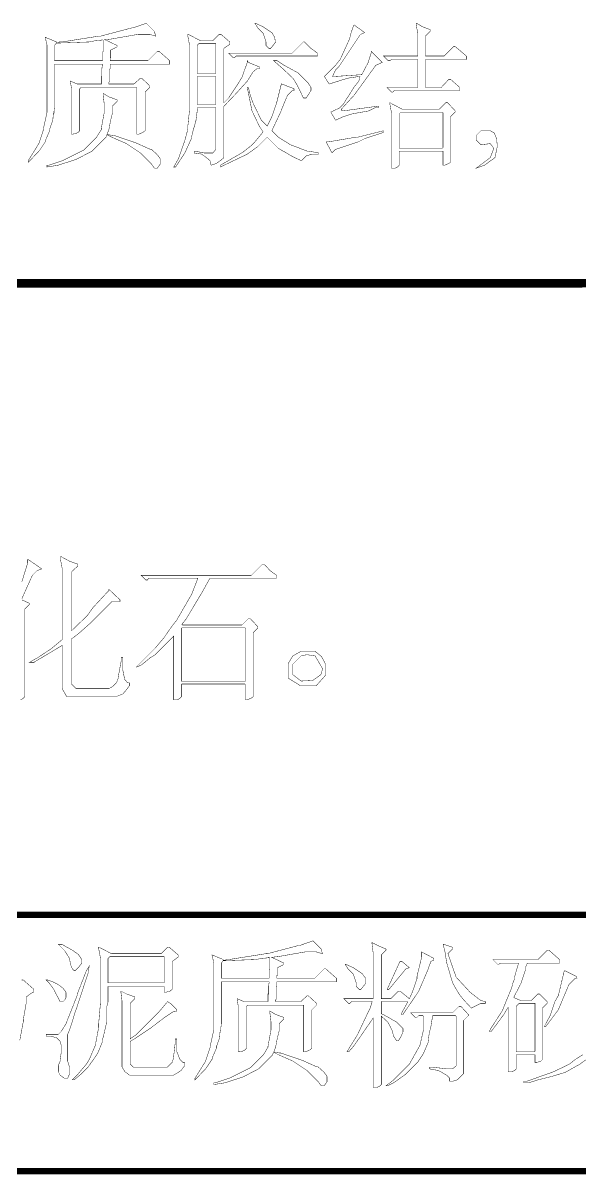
# Model space of a CAD drawing. Extents: x 94 to 452, y -72 to 1042.
# Drawn here: x 324.74 to 337.83, y 393.93 to 420.99 of the extents above; entities that cross this region are included whole.
import ezdxf

# ---------------------------------------------------------------- set-up
doc = ezdxf.new("R2010")
doc.units = 0
doc.header["$MEASUREMENT"] = 0
doc.layers.add('TREE_LAYER', color=7, linetype='Continuous')

msp = doc.modelspace()

# ---------------------------------------------------------------- linework, layer by layer
at = {"layer": 'TREE_LAYER'}
for points, const_width, elevation in [([(327.633774, 420.984756), (327.318088, 420.874952), (327.290637, 420.874952), (326.563186, 420.682795), (326.522009, 420.682795), (325.657303, 420.545541), (325.588676, 420.545541), (325.588676, 420.531815), (325.520048, 420.531815), (325.520048, 420.545541), (325.492597, 420.559266), (325.259264, 420.655344), (325.30044, 420.476913), (325.30044, 418.884756), (325.218088, 418.514168), (325.218088, 418.486717), (325.108284, 418.157305), (324.99848, 417.978874), (324.861225, 417.759266), (324.861225, 417.71809), (325.122009, 417.992599), (325.259264, 418.198482), (325.272989, 418.253384), (325.369068, 418.472992), (325.369068, 418.514168), (325.437695, 418.706325), (325.451421, 418.871031), (325.465146, 418.871031), (325.465146, 418.912207), (325.478872, 419.035737), (325.478872, 420.023972), (325.478872, 420.023972), (326.590637, 420.023972), (326.604362, 420.023972), (326.590637, 419.914168), (326.590637, 419.914168), (326.590637, 419.81809), (326.590637, 419.81809), (326.590637, 419.735737), (326.576911, 419.735737), (326.576911, 419.639658), (326.576911, 419.639658), (326.576911, 419.557305), (326.576911, 419.557305), (326.014166, 419.557305), (325.84946, 419.625933), (325.876911, 419.447501), (325.876911, 418.376913), (325.972989, 418.390639), (326.027891, 418.41809), (326.069068, 418.459266), (326.069068, 419.447501), (326.096519, 419.474952), (327.414166, 419.474952), (327.414166, 419.474952), (327.414166, 418.376913), (327.455342, 418.376913), (327.551421, 418.41809), (327.606323, 418.459266), (327.606323, 419.365148), (327.716127, 419.474952), (327.716127, 419.516129), (327.52397, 419.69456), (327.496519, 419.69456), (327.345539, 419.557305), (326.769068, 419.557305), (326.755342, 419.557305), (326.755342, 419.598482), (326.769068, 419.612207), (326.769068, 419.708286), (326.769068, 419.708286), (326.769068, 419.804364), (326.769068, 419.804364), (326.769068, 419.900442), (326.782793, 419.914168), (326.782793, 420.023972), (326.782793, 420.023972), (328.182793, 420.023972), (328.182793, 420.106325), (327.935735, 420.325933), (327.894558, 420.325933), (327.67495, 420.106325), (326.796519, 420.106325), (326.782793, 420.106325), (326.782793, 420.174952), (326.796519, 420.174952), (326.796519, 420.353384), (326.933774, 420.422011), (326.947499, 420.435737), (326.947499, 420.463188), (326.659264, 420.600442), (326.686715, 420.600442), (326.810244, 420.614168), (327.441617, 420.723972), (327.716127, 420.723972), (327.853382, 420.682795), (327.825931, 420.792599), (327.633774, 420.984756), (327.633774, 420.984756)], 0.01, 44), ([(330.20044, 420.984756), (330.186715, 420.984756), (330.255342, 420.874952), (330.378872, 420.751423), (330.447499, 420.545541), (330.447499, 420.463188), (330.516127, 420.39456), (330.557303, 420.39456), (330.667107, 420.531815), (330.653382, 420.655344), (330.584754, 420.765148), (330.378872, 420.902403), (330.20044, 420.984756), (330.20044, 420.984756)], 0.01, 44), ([(332.520048, 420.94358), (332.506323, 420.929854), (332.451421, 420.778874), (332.410244, 420.614168), (332.190637, 420.133776), (332.080833, 419.996521), (331.820048, 419.735737), (331.929852, 419.557305), (332.369068, 419.69456), (332.643578, 419.735737), (332.657303, 419.735737), (332.629852, 419.625933), (332.520048, 419.488678), (332.259264, 419.076913), (332.176911, 418.99456), (331.971029, 418.898482), (332.080833, 418.706325), (332.259264, 418.788678), (332.478872, 418.857305), (332.863186, 418.925933), (333.027891, 419.008286), (333.096519, 419.008286), (333.096519, 419.035737), (333.069068, 419.035737), (332.259264, 418.925933), (332.218088, 418.939658), (332.218088, 418.967109), (332.520048, 419.296521), (333.027891, 419.996521), (333.178872, 420.065148), (332.918088, 420.325933), (332.918088, 420.284756), (332.84946, 420.065148), (332.69848, 419.776913), (332.080833, 419.735737), (332.012205, 419.735737), (332.080833, 419.886717), (332.163186, 419.96907), (332.657303, 420.710246), (332.671029, 420.723972), (332.767107, 420.765148), (332.520048, 420.94358), (332.520048, 420.94358)], 0.01, 44), ([(333.988676, 420.984756), (333.97495, 420.984756), (333.97495, 420.957305), (334.016127, 420.737697), (334.016127, 420.216129), (334.016127, 420.216129), (333.206323, 420.216129), (333.316127, 420.106325), (333.357303, 420.106325), (333.39848, 420.133776), (334.016127, 420.133776), (334.016127, 420.133776), (334.016127, 419.488678), (334.016127, 419.474952), (333.288676, 419.474952), (333.39848, 419.365148), (333.425931, 419.365148), (333.467107, 419.406325), (335.004362, 419.406325), (335.004362, 419.474952), (334.784754, 419.667109), (334.743578, 419.667109), (334.565146, 419.474952), (334.208284, 419.474952), (334.194558, 419.488678), (334.194558, 420.133776), (334.208284, 420.133776), (335.155342, 420.133776), (335.155342, 420.216129), (334.894558, 420.435737), (334.853382, 420.435737), (334.633774, 420.216129), (334.208284, 420.216129), (334.194558, 420.216129), (334.194558, 420.682795), (334.304362, 420.792599), (334.304362, 420.833776), (334.125931, 420.902403), (333.988676, 420.984756), (333.988676, 420.984756)], 0.01, 44), ([(326.590637, 420.586717), (326.590637, 420.600442), (326.618088, 420.586717), (326.618088, 420.312207), (326.604362, 420.312207), (326.604362, 420.216129), (326.604362, 420.202403), (326.604362, 420.106325), (326.590637, 420.106325), (325.478872, 420.106325), (325.478872, 420.106325), (325.478872, 420.463188), (325.520048, 420.51809), (326.288676, 420.545541), (326.425931, 420.572992), (326.590637, 420.586717), (326.590637, 420.586717)], 0.01, 44), ([(328.622009, 420.723972), (328.608284, 420.723972), (328.608284, 420.696521), (328.64946, 420.476913), (328.64946, 418.939658), (328.608284, 418.541619), (328.608284, 418.486717), (328.553382, 418.280835), (328.539656, 418.225933), (328.388676, 417.800442), (328.278872, 417.608286), (328.320048, 417.608286), (328.333774, 417.622011), (328.539656, 417.937697), (328.690637, 418.267109), (328.718088, 418.404364), (328.80044, 418.692599), (328.841617, 419.008286), (329.267107, 419.008286), (329.267107, 418.99456), (329.267107, 418.02005), (329.19848, 417.937697), (328.992597, 417.937697), (328.786715, 417.978874), (328.759264, 417.978874), (328.759264, 417.937697), (328.937695, 417.910246), (329.047499, 417.827893), (329.129852, 417.759266), (329.157303, 417.649462), (329.280833, 417.690639), (329.376911, 417.759266), (329.459264, 417.827893), (329.459264, 419.035737), (329.747499, 419.337697), (330.008284, 419.625933), (330.145539, 419.845541), (330.227891, 419.914168), (330.296519, 419.914168), (330.296519, 419.955344), (330.035735, 420.065148), (330.008284, 420.106325), (330.008284, 420.065148), (329.884754, 419.722011), (329.788676, 419.557305), (329.569068, 419.227893), (329.459264, 419.11809), (329.459264, 419.11809), (329.459264, 420.39456), (329.596519, 420.490639), (329.596519, 420.504364), (329.596519, 420.545541), (329.390637, 420.723972), (329.34946, 420.723972), (329.19848, 420.572992), (328.910244, 420.572992), (328.622009, 420.723972), (328.622009, 420.723972)], 0.01, 44), ([(331.353382, 420.545541), (331.325931, 420.545541), (331.065146, 420.284756), (329.569068, 420.284756), (329.678872, 420.174952), (329.706323, 420.174952), (329.747499, 420.216129), (331.655342, 420.216129), (331.655342, 420.284756), (331.504362, 420.39456), (331.353382, 420.545541), (331.353382, 420.545541)], 0.01, 44), ([(328.869068, 420.504364), (328.869068, 420.504364), (329.267107, 420.504364), (329.267107, 420.504364), (329.267107, 419.81809), (329.267107, 419.804364), (328.841617, 419.804364), (328.827891, 419.81809), (328.827891, 420.463188), (328.869068, 420.504364), (328.869068, 420.504364)], 0.01, 44), ([(330.708284, 420.106325), (330.625931, 420.106325), (330.845539, 419.914168), (331.078872, 419.69456), (331.17495, 419.54358), (331.243578, 419.406325), (331.325931, 419.227893), (331.394558, 419.227893), (331.504362, 419.406325), (331.504362, 419.474952), (331.435735, 419.584756), (331.202401, 419.81809), (330.872989, 419.996521), (330.708284, 420.106325), (330.708284, 420.106325)], 0.01, 44), ([(328.827891, 419.735737), (328.841617, 419.735737), (329.267107, 419.735737), (329.267107, 419.735737), (329.267107, 419.076913), (329.267107, 419.076913), (328.841617, 419.076913), (328.827891, 419.076913), (328.827891, 419.735737), (328.827891, 419.735737)], 0.01, 44), ([(330.818088, 419.557305), (330.804362, 419.557305), (330.804362, 419.54358), (330.694558, 419.104364), (330.584754, 418.788678), (330.47495, 418.56907), (330.337695, 418.706325), (330.145539, 419.104364), (330.076911, 419.296521), (330.035735, 419.474952), (330.008284, 419.474952), (330.118088, 418.925933), (330.296519, 418.555344), (330.378872, 418.431815), (330.186715, 418.198482), (330.090637, 418.102403), (329.89848, 417.951423), (329.376911, 417.649462), (329.376911, 417.608286), (330.008284, 417.910246), (330.255342, 418.088678), (330.47495, 418.308286), (330.735735, 418.047501), (331.092597, 417.841619), (331.271029, 417.759266), (331.284754, 417.759266), (331.394558, 417.86907), (331.531813, 417.910246), (331.682793, 417.910246), (331.682793, 417.937697), (331.463186, 417.978874), (331.422009, 417.978874), (331.02397, 418.129854), (330.735735, 418.308286), (330.584754, 418.459266), (330.804362, 418.925933), (330.804362, 418.939658), (330.955342, 419.296521), (331.065146, 419.406325), (331.106323, 419.406325), (331.106323, 419.447501), (330.818088, 419.557305), (330.818088, 419.557305)], 0.01, 44), ([(326.618088, 419.337697), (326.618088, 419.337697), (326.618088, 419.310246), (326.645539, 419.090639), (326.645539, 418.884756), (326.576911, 418.514168), (326.576911, 418.486717), (326.467107, 418.308286), (326.165146, 418.006325), (325.671029, 417.759266), (325.341617, 417.649462), (325.30044, 417.649462), (325.30044, 417.608286), (325.561225, 417.649462), (325.986715, 417.786717), (326.357303, 417.978874), (326.686715, 418.308286), (326.70044, 418.363188), (326.714166, 418.363188), (326.82397, 418.308286), (327.167107, 418.157305), (327.496519, 417.937697), (327.757303, 417.676913), (327.825931, 417.580835), (327.894558, 417.580835), (327.963186, 417.676913), (327.963186, 417.800442), (327.894558, 417.896521), (327.757303, 418.02005), (327.702401, 418.033776), (327.427891, 418.157305), (327.40044, 418.171031), (326.878872, 418.349462), (326.851421, 418.349462), (326.755342, 418.363188), (326.714166, 418.376913), (326.755342, 418.486717), (326.796519, 418.706325), (326.837695, 418.871031), (326.837695, 419.035737), (326.947499, 419.145541), (326.947499, 419.186717), (326.755342, 419.255344), (326.618088, 419.337697), (326.618088, 419.337697)], 0.01, 44), ([(333.357303, 419.11809), (333.357303, 419.11809), (333.357303, 419.090639), (333.39848, 418.871031), (333.39848, 417.580835), (333.480833, 417.580835), (333.535735, 417.608286), (333.576911, 417.649462), (333.576911, 417.978874), (333.576911, 417.978874), (334.592597, 417.978874), (334.606323, 417.978874), (334.606323, 417.649462), (334.647499, 417.649462), (334.743578, 417.690639), (334.784754, 417.71809), (334.784754, 418.788678), (334.894558, 418.898482), (334.894558, 418.925933), (334.716127, 419.11809), (334.67495, 419.11809), (334.52397, 418.967109), (333.645539, 418.967109), (333.357303, 419.11809), (333.357303, 419.11809)], 0.01, 44), ([(333.604362, 418.884756), (333.618088, 418.898482), (334.592597, 418.898482), (334.606323, 418.884756), (334.606323, 418.061227), (334.592597, 418.047501), (333.576911, 418.047501), (333.576911, 418.061227), (333.576911, 418.857305), (333.604362, 418.884756), (333.604362, 418.884756)], 0.01, 44), ([(333.206323, 418.459266), (332.602401, 418.308286), (332.561225, 418.308286), (331.916127, 418.198482), (331.861225, 418.198482), (331.99848, 417.937697), (332.080833, 418.02005), (332.616127, 418.198482), (332.780833, 418.280835), (333.206323, 418.41809), (333.206323, 418.41809), (333.206323, 418.459266), (333.206323, 418.459266)], 0.01, 44), ([(335.718088, 418.459266), (335.49848, 418.459266), (335.388676, 418.349462), (335.388676, 418.239658), (335.49848, 418.129854), (335.718088, 418.157305), (335.80044, 418.047501), (335.718088, 417.827893), (335.388676, 417.580835), (335.580833, 417.649462), (335.827891, 417.827893), (335.882793, 418.088678), (335.869068, 418.267109), (335.814166, 418.404364), (335.718088, 418.459266), (335.718088, 418.459266)], 0.01, 44), ([(221.22612, 414.84403), (449.22612, 414.90873)], 0.2, 228.000009), ([(324.86109, 408.386784), (324.847364, 408.386784), (324.847364, 408.304431), (324.710109, 407.865215)], 0.01, 45), ([(324.710109, 407.467176), (324.957168, 408.016196), (325.066972, 408.126), (325.176776, 408.167176), (324.86109, 408.386784), (324.86109, 408.386784)], 0.01, 45), ([(325.629717, 408.455411), (325.615992, 408.455411), (325.615992, 408.40051), (325.657168, 408.180902), (325.657168, 406.506392), (325.396384, 406.286784), (325.080697, 406.080902), (324.888541, 405.971098), (324.998345, 405.971098), (325.01207, 405.984823), (325.657168, 406.369137), (325.657168, 406.355411), (325.657168, 405.353451), (325.766972, 405.161294), (326.933639, 405.161294), (326.947364, 405.175019), (327.084619, 405.229921), (327.166972, 405.326), (327.235599, 405.422078), (327.235599, 405.490706), (327.194423, 405.490706), (327.125795, 405.573059), (327.084619, 405.778941), (327.084619, 406.080902), (327.043443, 406.080902), (327.043443, 405.998549), (326.974815, 405.627961), (326.974815, 405.60051), (326.96109, 405.559333), (326.933639, 405.490706), (326.851286, 405.408353), (326.755207, 405.353451), (325.98658, 405.353451), (325.876776, 405.463255), (325.876776, 406.520117), (326.055207, 406.657372), (326.302266, 406.87698), (326.823835, 407.398549), (327.015992, 407.398549), (327.015992, 407.439725), (326.755207, 407.686784), (326.755207, 407.659333), (326.384619, 407.261294), (326.247364, 407.069137), (325.876776, 406.712274), (325.876776, 406.712274), (325.876776, 408.098549), (326.027756, 408.235804), (326.027756, 408.27698), (325.835599, 408.345608), (325.629717, 408.455411), (325.629717, 408.455411)], 0.01, 45), ([(330.406188, 408.27698), (330.365011, 408.27698), (330.104227, 408.016196), (327.510109, 408.016196), (327.619913, 407.906392), (327.66109, 407.906392), (327.688541, 407.947568), (328.841482, 407.947568), (328.841482, 407.933843), (328.704227, 407.57698), (328.347364, 406.959333), (328.23756, 406.822078), (328.059129, 406.561294), (327.839521, 406.30051), (327.400305, 405.861294), (327.510109, 405.90247), (327.729717, 406.080902), (327.839521, 406.149529), (328.278737, 406.588745), (328.278737, 406.588745), (328.278737, 405.092666), (328.36109, 405.092666), (328.415992, 405.120117), (328.457168, 405.161294), (328.457168, 405.449529), (328.470894, 405.463255), (329.953246, 405.463255), (329.966972, 405.449529), (329.966972, 405.092666), (330.008148, 405.092666), (330.104227, 405.133843), (330.145403, 405.161294), (330.145403, 406.671098), (330.255207, 406.780902), (330.255207, 406.808353), (330.076776, 407.00051), (330.035599, 407.00051), (329.884619, 406.849529), (328.484619, 406.849529), (328.470894, 406.863255), (328.566972, 406.986784), (328.896384, 407.535804), (328.923835, 407.57698), (329.129717, 407.947568), (330.694423, 407.947568), (330.694423, 408.016196), (330.543443, 408.126), (330.406188, 408.27698), (330.406188, 408.27698)], 0.01, 45), ([(324.682658, 405.092666), (324.73756, 405.120117), (324.778737, 405.161294), (324.778737, 407.220117), (324.888541, 407.329921), (324.888541, 407.357372), (324.710109, 407.439725)], 0.01, 45), ([(328.457168, 406.767176), (328.470894, 406.780902), (329.953246, 406.780902), (329.966972, 406.767176), (329.966972, 405.531882), (329.953246, 405.531882), (328.470894, 405.531882), (328.457168, 405.531882), (328.457168, 406.767176), (328.457168, 406.767176)], 0.01, 45), ([(331.600305, 406.231882), (331.270894, 406.231882), (331.078737, 406.122078), (330.968933, 405.943647), (330.968933, 405.60051), (331.257168, 405.422078), (331.627756, 405.422078), (331.847364, 405.669137), (331.847364, 405.929921), (331.751286, 406.108353), (331.600305, 406.231882), (331.600305, 406.231882)], 0.01, 45), ([(331.408148, 406.149529), (331.421874, 406.149529), (331.600305, 406.122078), (331.778737, 405.820117), (331.73756, 405.682862), (331.545403, 405.545608), (331.270894, 405.531882), (331.078737, 405.682862), (331.078737, 405.929921), (331.270894, 406.122078), (331.325795, 406.135804), (331.408148, 406.149529), (331.408148, 406.149529)], 0.01, 45), ([(221.22612, 400.039582), (399.22612, 400.039582)], 0.15, 178), ([(331.552334, 399.428924), (331.236647, 399.31912), (331.209196, 399.31912), (330.481745, 399.126963), (330.440569, 399.126963), (329.575863, 398.989708), (329.507236, 398.989708), (329.507236, 398.975982), (329.438608, 398.975982), (329.438608, 398.989708), (329.411157, 399.003433), (329.177824, 399.099512), (329.219, 398.92108), (329.219, 397.328924), (329.136647, 396.958335), (329.136647, 396.930884), (329.026843, 396.601473), (328.91704, 396.423041), (328.779785, 396.203433), (328.779785, 396.162257), (329.040569, 396.436767), (329.177824, 396.642649), (329.191549, 396.697551), (329.287628, 396.917159), (329.287628, 396.958335), (329.356255, 397.150492), (329.369981, 397.315198), (329.383706, 397.315198), (329.383706, 397.356375), (329.397432, 397.479904), (329.397432, 398.468139), (329.397432, 398.468139), (330.509196, 398.468139), (330.522922, 398.468139), (330.509196, 398.358335), (330.509196, 398.358335), (330.509196, 398.262257), (330.509196, 398.262257), (330.509196, 398.179904), (330.495471, 398.179904), (330.495471, 398.083826), (330.495471, 398.083826), (330.495471, 398.001473), (330.495471, 398.001473), (329.932726, 398.001473), (329.76802, 398.0701), (329.795471, 397.891669), (329.795471, 396.82108), (329.891549, 396.834806), (329.946451, 396.862257), (329.987628, 396.903433), (329.987628, 397.891669), (330.015079, 397.91912), (331.332726, 397.91912), (331.332726, 397.91912), (331.332726, 396.82108), (331.373902, 396.82108), (331.469981, 396.862257), (331.524883, 396.903433), (331.524883, 397.809316), (331.634687, 397.91912), (331.634687, 397.960296), (331.44253, 398.138728), (331.415079, 398.138728), (331.264098, 398.001473), (330.687628, 398.001473), (330.673902, 398.001473), (330.673902, 398.042649), (330.687628, 398.056375), (330.687628, 398.152453), (330.687628, 398.152453), (330.687628, 398.248531), (330.687628, 398.248531), (330.687628, 398.34461), (330.701353, 398.358335), (330.701353, 398.468139), (330.701353, 398.468139), (332.101353, 398.468139), (332.101353, 398.550492), (331.854294, 398.7701), (331.813118, 398.7701), (331.59351, 398.550492), (330.715079, 398.550492), (330.701353, 398.550492), (330.701353, 398.61912), (330.715079, 398.61912), (330.715079, 398.797551), (330.852334, 398.866178), (330.866059, 398.879904), (330.866059, 398.907355), (330.577824, 399.04461), (330.605275, 399.04461), (330.728804, 399.058335), (331.360177, 399.168139), (331.634687, 399.168139), (331.771942, 399.126963), (331.744491, 399.236767), (331.552334, 399.428924), (331.552334, 399.428924)], 0.01, 46), ([(325.650373, 399.346571), (325.56802, 399.346571), (325.719, 399.19559), (325.828804, 399.017159), (325.856255, 398.866178), (325.897432, 398.7701), (325.938608, 398.728924), (325.966059, 398.728924), (326.048412, 398.811277), (326.11704, 398.907355), (326.11704, 398.989708), (326.034687, 399.113237), (325.897432, 399.209316), (325.650373, 399.346571), (325.650373, 399.346571)], 0.01, 46), ([(326.528804, 399.277943), (326.515079, 399.277943), (326.515079, 399.250492), (326.556255, 399.030884), (326.556255, 397.960296), (326.515079, 397.479904), (326.515079, 397.397551), (326.446451, 397.026963), (326.446451, 396.999512), (326.295471, 396.642649), (326.226843, 396.532845), (326.007236, 396.272061), (325.897432, 396.162257), (325.938608, 396.162257), (326.103314, 396.299512), (326.26802, 396.464218), (326.487628, 396.779904), (326.597432, 397.040688), (326.597432, 397.09559), (326.624883, 397.177943), (326.666059, 397.356375), (326.707236, 397.534806), (326.707236, 397.891669), (326.734687, 397.987747), (326.734687, 398.358335), (326.748412, 398.358335), (328.052334, 398.358335), (328.052334, 398.358335), (328.052334, 398.22108), (328.09351, 398.22108), (328.189589, 398.248531), (328.244491, 398.289708), (328.244491, 398.948531), (328.381745, 399.04461), (328.381745, 399.058335), (328.381745, 399.099512), (328.175863, 399.277943), (328.134687, 399.277943), (327.983706, 399.126963), (326.81704, 399.126963), (326.528804, 399.277943), (326.528804, 399.277943)], 0.01, 46), ([(332.938608, 399.387747), (332.938608, 399.387747), (332.938608, 399.360296), (332.966059, 399.140688), (332.966059, 398.0701), (332.966059, 398.0701), (332.279785, 398.0701), (332.389589, 397.960296), (332.41704, 397.960296), (332.458216, 398.001473), (332.938608, 398.001473), (332.938608, 397.987747), (332.897432, 397.850492), (332.828804, 397.713237), (332.595471, 397.21912), (332.348412, 396.82108), (332.389589, 396.82108), (332.499392, 396.94461), (332.664098, 397.177943), (332.966059, 397.617159), (332.966059, 397.617159), (332.966059, 395.983826), (333.048412, 395.983826), (333.11704, 396.011277), (333.158216, 396.052453), (333.158216, 397.658335), (333.158216, 397.658335), (333.309196, 397.52108), (333.405275, 397.342649), (333.446451, 397.191669), (333.515079, 397.081865), (333.556255, 397.081865), (333.569981, 397.09559), (333.624883, 397.191669), (333.666059, 397.287747), (333.666059, 397.3701), (333.515079, 397.52108), (333.226843, 397.685786), (333.199392, 397.699512), (333.158216, 397.713237), (333.158216, 397.987747), (333.158216, 398.001473), (333.762138, 398.001473), (333.775863, 397.987747), (333.624883, 397.713237), (333.624883, 397.699512), (333.666059, 397.699512), (334.036647, 398.248531), (334.256255, 398.756375), (334.256255, 398.7701), (334.324883, 398.948531), (334.39351, 398.975982), (334.39351, 399.017159), (334.105275, 399.168139), (334.105275, 399.04461), (333.995471, 398.591669), (333.995471, 398.536767), (333.885667, 398.22108), (333.81704, 398.0701), (333.597432, 398.248531), (333.556255, 398.248531), (333.377824, 398.0701), (333.158216, 398.0701), (333.158216, 398.0701), (333.158216, 399.099512), (333.26802, 399.209316), (333.26802, 399.236767), (333.075863, 399.31912), (332.938608, 399.387747), (332.938608, 399.387747)], 0.01, 46), ([(334.626843, 399.346571), (334.613118, 399.346571), (334.613118, 399.332845), (334.654294, 399.168139), (334.695471, 398.907355), (334.736647, 398.7701), (334.832726, 398.440688), (334.983706, 398.179904), (335.09351, 398.042649), (335.271942, 397.850492), (335.491549, 397.960296), (335.601353, 397.960296), (335.601353, 398.001473), (335.491549, 398.028924), (335.244491, 398.22108), (334.915079, 398.577943), (334.722922, 399.126963), (334.832726, 399.236767), (334.832726, 399.277943), (334.626843, 399.346571), (334.626843, 399.346571)], 0.01, 46), ([(337.097432, 399.209316), (337.056255, 399.209316), (336.836647, 398.989708), (335.779785, 398.989708), (335.889589, 398.879904), (335.91704, 398.879904), (335.958216, 398.907355), (336.383706, 398.907355), (336.383706, 398.907355), (336.287628, 398.577943), (336.287628, 398.536767), (336.246451, 398.426963), (336.219, 398.317159), (336.109196, 398.056375), (335.999392, 397.781865), (335.738608, 397.383826), (335.697432, 397.301473), (335.697432, 397.301473), (335.738608, 397.301473), (335.752334, 397.315198), (336.026843, 397.685786), (336.136647, 397.864218), (336.136647, 397.864218), (336.136647, 396.354414), (336.232726, 396.354414), (336.287628, 396.381865), (336.328804, 396.423041), (336.328804, 396.752453), (336.328804, 396.752453), (336.754294, 396.752453), (336.76802, 396.752453), (336.76802, 396.574022), (336.809196, 396.574022), (336.905275, 396.601473), (336.946451, 396.642649), (336.946451, 397.850492), (337.056255, 397.960296), (337.056255, 398.001473), (336.877824, 398.179904), (336.836647, 398.179904), (336.685667, 398.028924), (336.424883, 398.028924), (336.273902, 398.097551), (336.273902, 398.111277), (336.438608, 398.426963), (336.548412, 398.756375), (336.548412, 398.811277), (336.589589, 398.907355), (337.344491, 398.907355), (337.344491, 398.989708), (337.097432, 399.209316), (337.097432, 399.209316)], 0.01, 46), ([(326.775863, 399.058335), (326.775863, 399.058335), (328.052334, 399.058335), (328.052334, 399.058335), (328.052334, 398.440688), (328.052334, 398.440688), (326.748412, 398.440688), (326.734687, 398.440688), (326.734687, 399.017159), (326.775863, 399.058335), (326.775863, 399.058335)], 0.01, 46), ([(330.509196, 399.030884), (330.509196, 399.04461), (330.536647, 399.030884), (330.536647, 398.756375), (330.522922, 398.756375), (330.522922, 398.660296), (330.522922, 398.646571), (330.522922, 398.550492), (330.509196, 398.550492), (329.397432, 398.550492), (329.397432, 398.550492), (329.397432, 398.907355), (329.438608, 398.962257), (330.207236, 398.989708), (330.344491, 399.017159), (330.509196, 399.030884), (330.509196, 399.030884)], 0.01, 46), ([(332.320961, 398.879904), (332.307236, 398.879904), (332.375863, 398.7701), (332.499392, 398.646571), (332.56802, 398.440688), (332.56802, 398.358335), (332.636647, 398.289708), (332.677824, 398.289708), (332.787628, 398.426963), (332.787628, 398.550492), (332.705275, 398.660296), (332.499392, 398.797551), (332.320961, 398.879904), (332.320961, 398.879904)], 0.01, 46), ([(333.638608, 398.948531), (333.597432, 398.948531), (333.295471, 398.289708), (333.336647, 398.289708), (333.734687, 398.7701), (333.81704, 398.797551), (333.638608, 398.948531), (333.638608, 398.948531)], 0.01, 46), ([(326.295471, 398.838728), (326.226843, 398.728924), (326.007236, 398.166178), (326.007236, 398.138728), (325.746451, 397.479904), (325.636647, 397.301473), (325.56802, 397.232845), (325.279785, 397.232845), (325.279785, 397.191669), (325.389589, 397.191669), (325.526843, 397.150492), (325.609196, 397.068139), (325.636647, 396.972061), (325.636647, 396.82108), (325.609196, 396.628924), (325.609196, 396.601473), (325.56802, 396.505394), (325.56802, 396.354414), (325.609196, 396.272061), (325.705275, 396.203433), (325.787628, 396.203433), (325.828804, 396.299512), (325.828804, 396.464218), (325.787628, 396.601473), (325.787628, 397.232845), (325.828804, 397.328924), (325.869981, 397.452453), (325.966059, 397.768139), (325.99351, 397.836767), (326.26802, 398.674022), (326.26802, 398.701473), (326.295471, 398.838728), (326.295471, 398.838728)], 0.01, 46), ([(337.46802, 398.728924), (337.454294, 398.715198), (337.31704, 398.138728), (337.234687, 398.001473), (337.124883, 397.672061), (337.028804, 397.493629), (336.987628, 397.411277), (337.015079, 397.411277), (337.028804, 397.425002), (337.31704, 397.809316), (337.564098, 398.399512), (337.715079, 398.550492), (337.756255, 398.550492), (337.74253, 398.591669), (337.46802, 398.728924), (337.46802, 398.728924)], 0.01, 46), ([(324.662138, 397.09559), (324.744491, 397.534806), (324.744491, 397.575982), (324.813118, 397.974022), (324.813118, 398.111277), (324.964098, 398.22108), (324.991549, 398.22108), (324.991549, 398.289708), (324.744491, 398.509316), (324.703314, 398.509316)], 0.01, 46), ([(325.320961, 398.509316), (325.279785, 398.509316), (325.362138, 398.426963), (325.458216, 398.289708), (325.609196, 398.001473), (325.677824, 398.001473), (325.719, 398.042649), (325.746451, 398.097551), (325.746451, 398.22108), (325.677824, 398.317159), (325.56802, 398.399512), (325.430765, 398.468139), (325.320961, 398.509316), (325.320961, 398.509316)], 0.01, 46), ([(327.036647, 398.248531), (327.036647, 398.248531), (327.036647, 398.234806), (327.064098, 398.015198), (327.064098, 396.464218), (327.132726, 396.354414), (327.24253, 396.272061), (328.271942, 396.272061), (328.340569, 396.313237), (328.450373, 396.381865), (328.532726, 396.491669), (328.532726, 396.574022), (328.491549, 396.574022), (328.422922, 396.642649), (328.354294, 396.82108), (328.354294, 397.123041), (328.313118, 397.123041), (328.313118, 397.026963), (328.271942, 396.6701), (328.244491, 396.574022), (328.134687, 396.464218), (327.324883, 396.464218), (327.256255, 396.532845), (327.256255, 397.068139), (327.39351, 397.150492), (327.722922, 397.3701), (328.066059, 397.630884), (328.271942, 397.768139), (328.354294, 397.781865), (328.354294, 397.809316), (328.203314, 397.960296), (328.134687, 398.001473), (327.915079, 397.740688), (327.39351, 397.21912), (327.283706, 397.150492), (327.256255, 397.123041), (327.256255, 397.136767), (327.256255, 397.960296), (327.366059, 398.0701), (327.366059, 398.111277), (327.173902, 398.179904), (327.036647, 398.248531), (327.036647, 398.248531)], 0.01, 46), ([(335.024883, 397.891669), (334.983706, 397.891669), (334.832726, 397.740688), (333.844491, 397.740688), (333.954294, 397.630884), (333.995471, 397.630884), (334.036647, 397.672061), (334.132726, 397.672061), (334.146451, 397.658335), (334.146451, 397.328924), (334.064098, 396.972061), (333.81704, 396.532845), (333.432726, 396.148531), (333.26802, 396.025002), (333.309196, 396.025002), (333.446451, 396.093629), (333.734687, 396.299512), (334.009196, 396.574022), (334.146451, 396.779904), (334.256255, 397.040688), (334.283706, 397.260296), (334.324883, 397.425002), (334.338608, 397.52108), (334.366059, 397.672061), (334.901353, 397.672061), (334.915079, 397.658335), (334.915079, 396.491669), (334.832726, 396.423041), (334.681745, 396.423041), (334.338608, 396.464218), (334.283706, 396.464218), (334.283706, 396.423041), (334.503314, 396.381865), (334.695471, 396.272061), (334.764098, 396.203433), (334.764098, 396.134806), (334.846451, 396.134806), (334.94253, 396.162257), (335.09351, 396.313237), (335.09351, 397.562257), (335.203314, 397.672061), (335.203314, 397.699512), (335.024883, 397.891669), (335.024883, 397.891669)], 0.01, 46), ([(336.397432, 397.960296), (336.397432, 397.960296), (336.754294, 397.960296), (336.76802, 397.960296), (336.76802, 396.834806), (336.754294, 396.82108), (336.328804, 396.82108), (336.328804, 396.834806), (336.328804, 397.891669), (336.397432, 397.960296), (336.397432, 397.960296)], 0.01, 46), ([(330.536647, 397.781865), (330.536647, 397.781865), (330.536647, 397.754414), (330.564098, 397.534806), (330.564098, 397.328924), (330.495471, 396.958335), (330.495471, 396.930884), (330.385667, 396.752453), (330.083706, 396.450492), (329.589589, 396.203433), (329.260177, 396.093629), (329.219, 396.093629), (329.219, 396.052453), (329.479785, 396.093629), (329.905275, 396.230884), (330.275863, 396.423041), (330.605275, 396.752453), (330.619, 396.807355), (330.632726, 396.807355), (330.74253, 396.752453), (331.085667, 396.601473), (331.415079, 396.381865), (331.675863, 396.12108), (331.744491, 396.025002), (331.813118, 396.025002), (331.881745, 396.12108), (331.881745, 396.24461), (331.813118, 396.340688), (331.675863, 396.464218), (331.620961, 396.477943), (331.346451, 396.601473), (331.319, 396.615198), (330.797432, 396.793629), (330.769981, 396.793629), (330.673902, 396.807355), (330.632726, 396.82108), (330.673902, 396.930884), (330.715079, 397.150492), (330.756255, 397.315198), (330.756255, 397.479904), (330.866059, 397.589708), (330.866059, 397.630884), (330.673902, 397.699512), (330.536647, 397.781865), (330.536647, 397.781865)], 0.01, 46), ([(337.89351, 396.752453), (337.715079, 396.642649), (337.577824, 396.532845), (337.207236, 396.354414), (336.589589, 396.134806), (336.507236, 396.134806), (336.507236, 396.093629), (336.61704, 396.093629), (336.836647, 396.162257), (337.166059, 396.24461), (337.481745, 396.340688), (337.824883, 396.532845), (338.071942, 396.711277)], 0.01, 46), ([(221.22612, 394.004247), (399.22612, 394.02692)], 0.15, 178.000001)]:
    msp.add_lwpolyline(points, dxfattribs=dict(at, const_width=const_width, elevation=elevation))

doc.saveas('drawing.dxf')
